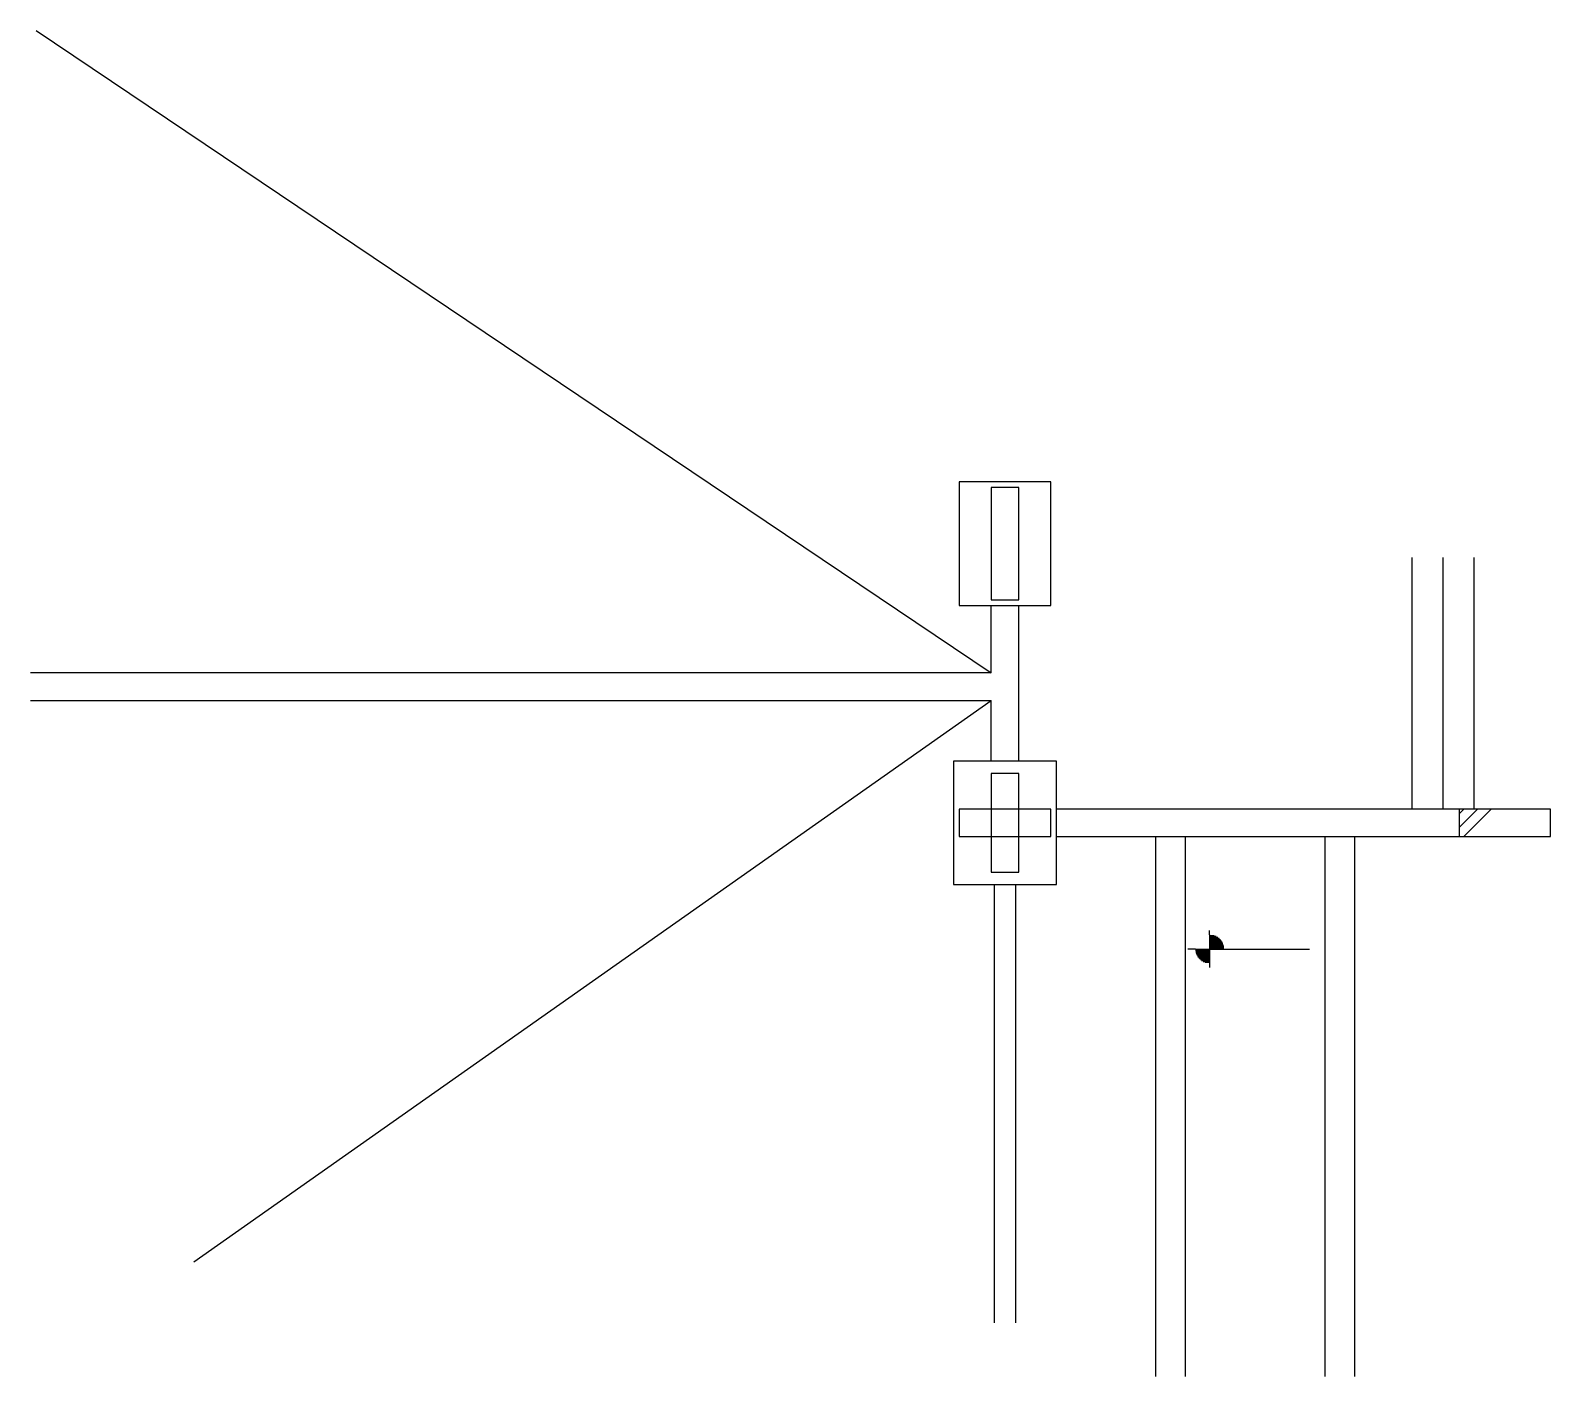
# Model space of a CAD drawing. Header units: metres. Extents: x 2769 to 4098, y 1701 to 2877.
import ezdxf

# ---------------------------------------------------------------- set-up
doc = ezdxf.new("R2010")
doc.units = ezdxf.units.M
for name, color, linetype in [('1', 7, 'Continuous'), ('3', 7, 'Continuous'), ('7', 7, 'Continuous'), ('Painéis', 7, 'Continuous')]:
    doc.layers.add(name, color=color, linetype=linetype)

msp = doc.modelspace()

# ---------------------------------------------------------------- linework, layer by layer
at = {"layer": '1', "color": 7, "lineweight": 25}
for p, q in [((2773.9, 2877.2), (3608.9, 2315.6)), ((2911.7, 1800.8), (3608.9, 2291.6))]:
    msp.add_line(p, q, dxfattribs=at)
at = {"layer": '3', "color": 7, "lineweight": 25}
for p, q in [((3976.9, 2196.6), (3976.9, 2416.6)), ((4003.9, 2196.6), (4003.9, 2416.6)), ((4030.9, 2196.6), (4030.9, 2416.6)), ((3608.9, 2315.6), (3608.9, 2374.6)), ((3608.9, 2315.6), (2768.9, 2315.6)), ((2768.9, 2291.6), (3608.9, 2291.6)), ((3608.9, 2238.6), (3608.9, 2291.6)), ((4017.9, 2180.5), (4034, 2196.6)), ((4017.9, 2192.5), (4021.9, 2196.6)), ((4022, 2172.6), (4046, 2196.6)), ((3799.8, 2086.8), (3799.8, 2090.6)), ((3799.8, 2086.8), (3799.8, 2061.8)), ((3787.3, 2074.3), (3780.7, 2074.3)), ((3787.3, 2074.3), (3812.3, 2074.3)), ((3799.8, 2073.5), (3787.3, 2073.5)), ((3799.8, 2086.2), (3803.7, 2086.2)), ((3799.8, 2085.4), (3805.6, 2085.4)), ((3799.8, 2084.6), (3806.9, 2084.6)), ((3799.8, 2083.8), (3808, 2083.8)), ((3799.8, 2083), (3808.8, 2083)), ((3799.8, 2082.2), (3809.5, 2082.2)), ((3799.8, 2081.5), (3810.1, 2081.5)), ((3799.8, 2080.7), (3810.6, 2080.7)), ((3799.8, 2079.9), (3811, 2079.9)), ((3799.8, 2079.1), (3811.4, 2079.1)), ((3799.8, 2078.3), (3811.7, 2078.3)), ((3799.8, 2077.5), (3811.9, 2077.5)), ((3799.8, 2076.7), (3812.1, 2076.7)), ((3799.8, 2075.9), (3812.2, 2075.9)), ((3799.8, 2075.1), (3812.3, 2075.1)), ((3812.3, 2074.3), (3887.1, 2074.3)), ((3799.8, 2072.7), (3787.4, 2072.7)), ((3799.8, 2071.9), (3787.6, 2071.9)), ((3799.8, 2071.1), (3787.8, 2071.1)), ((3799.8, 2070.4), (3788, 2070.4)), ((3799.8, 2069.6), (3788.3, 2069.6)), ((3799.8, 2068.8), (3788.6, 2068.8)), ((3799.8, 2068), (3789.1, 2068)), ((3799.8, 2067.2), (3789.6, 2067.2)), ((3799.8, 2066.4), (3790.2, 2066.4)), ((3799.8, 2065.6), (3790.9, 2065.6)), ((3799.8, 2064.8), (3791.7, 2064.8)), ((3799.8, 2064), (3792.8, 2064)), ((3799.8, 2063.2), (3794.1, 2063.2)), ((3799.8, 2062.4), (3796, 2062.4)), ((3799.8, 2061.8), (3799.8, 2058.1))]:
    msp.add_line(p, q, dxfattribs=at)
for points in [[(3580.9, 2374.6), (3660.9, 2374.6), (3660.9, 2482.6), (3580.9, 2482.6), (3580.9, 2374.6)], [(3632.9, 2238.6), (3632.9, 2374.6)], [(3575.9, 2130.6), (3665.9, 2130.6), (3665.9, 2238.6), (3575.9, 2238.6), (3575.9, 2130.6)], [(4017.9, 2196.6), (3665.9, 2196.6)], [(3665.9, 2172.6), (4017.9, 2172.6)], [(3611.4, 2130.6), (3611.4, 1747.6)], [(3630.4, 1747.6), (3630.4, 2130.6)]]:
    msp.add_lwpolyline(points, dxfattribs=at)
at = {"layer": '7', "color": 7, "lineweight": 25}
for points in [[(3608.9, 2379.6), (3632.9, 2379.6), (3632.9, 2477.6), (3608.9, 2477.6), (3608.9, 2379.6)], [(3608.9, 2141.6), (3632.9, 2141.6), (3632.9, 2227.6), (3608.9, 2227.6), (3608.9, 2141.6)], [(3580.9, 2172.6), (3660.9, 2172.6), (3660.9, 2196.6), (3580.9, 2196.6), (3580.9, 2172.6)], [(4017.9, 2172.6), (4097.9, 2172.6), (4097.9, 2196.6), (4017.9, 2196.6), (4017.9, 2172.6)]]:
    msp.add_lwpolyline(points, dxfattribs=at)
at = {"layer": 'Painéis', "color": 7, "lineweight": 25}
for p, q in [((3752.4, 2172.6), (3752.4, 1700.6)), ((3778.4, 2172.6), (3778.4, 1700.6)), ((3900.4, 2172.6), (3900.4, 1700.6)), ((3926.4, 2172.6), (3926.4, 1700.6))]:
    msp.add_line(p, q, dxfattribs=at)

doc.saveas('drawing.dxf')
